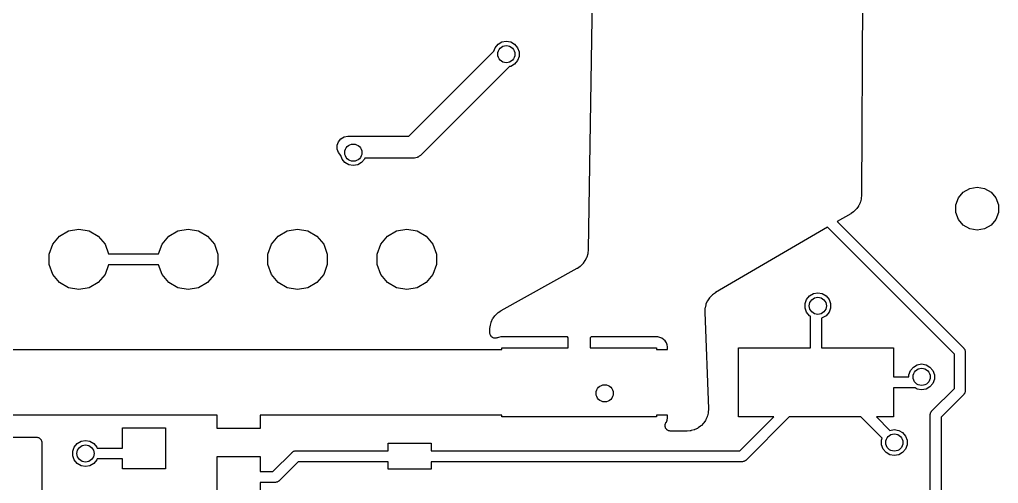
# Model space of a CAD drawing. Extents: x 10 to 287, y -200 to -10.
# Drawn here: x 97.02 to 119.77, y -128.2 to -117.43 of the extents above; entities that cross this region are included whole.
import ezdxf

# ---------------------------------------------------------------- set-up
doc = ezdxf.new("R2010")
doc.units = 0
doc.header["$MEASUREMENT"] = 0
doc.layers.add('BLACK', color=7, linetype='CONTINUOUS')

msp = doc.modelspace()

# ---------------------------------------------------------------- linework, layer by layer
at = {"layer": 'Black'}
for p, q in [((116.682, -97.5241), (116.587, -121.503)), ((110.241, -122.771), (110.345, -116.078)), ((108.07, -118.087), (108.138, -118.007)), ((108.138, -118.007), (108.228, -117.954)), ((108.228, -117.954), (108.331, -117.936)), ((108.331, -117.936), (108.434, -117.954)), ((108.434, -117.954), (108.524, -118.007)), ((108.524, -118.007), (108.592, -118.087)), ((106.067, -120.142), (108.041, -118.168)), ((108.041, -118.168), (108.07, -118.087)), ((108.592, -118.087), (108.627, -118.185)), ((108.627, -118.185), (108.627, -118.289)), ((108.524, -118.467), (108.434, -118.52)), ((108.592, -118.387), (108.524, -118.467)), ((108.627, -118.289), (108.592, -118.387)), ((108.402, -118.525), (106.352, -120.576)), ((108.434, -118.52), (108.402, -118.525)), ((104.398, -120.352), (104.428, -120.269)), ((104.428, -120.269), (104.485, -120.201)), ((104.485, -120.201), (104.561, -120.157)), ((104.561, -120.157), (104.648, -120.142)), ((104.648, -120.142), (106.067, -120.142)), ((104.398, -120.44), (104.398, -120.352)), ((104.428, -120.523), (104.398, -120.44)), ((104.484, -120.59), (104.428, -120.523)), ((104.514, -120.673), (104.484, -120.59)), ((104.582, -120.753), (104.514, -120.673)), ((104.672, -120.806), (104.582, -120.753)), ((104.968, -120.753), (104.878, -120.806)), ((105.036, -120.673), (104.968, -120.753)), ((105.044, -120.65), (105.036, -120.673)), ((106.172, -120.65), (105.044, -120.65)), ((106.183, -120.648), (106.172, -120.65)), ((106.194, -120.649), (106.183, -120.648)), ((106.226, -120.64), (106.194, -120.649)), ((106.259, -120.635), (106.226, -120.64)), ((106.269, -120.629), (106.259, -120.635)), ((106.279, -120.626), (106.269, -120.629)), ((106.307, -120.607), (106.279, -120.626)), ((106.335, -120.591), (106.307, -120.607)), ((106.342, -120.582), (106.335, -120.591)), ((106.352, -120.576), (106.342, -120.582)), ((104.775, -120.824), (104.672, -120.806)), ((104.878, -120.806), (104.775, -120.824)), ((118.838, -121.572), (118.95, -121.439)), ((118.95, -121.439), (119.101, -121.352)), ((119.101, -121.352), (119.272, -121.321)), ((119.272, -121.321), (119.444, -121.352)), ((119.444, -121.352), (119.595, -121.439)), ((119.595, -121.439), (119.707, -121.572)), ((116.552, -121.689), (116.525, -121.747)), ((116.555, -121.678), (116.552, -121.689)), ((116.56, -121.668), (116.555, -121.678)), ((116.576, -121.606), (116.56, -121.668)), ((116.577, -121.595), (116.576, -121.606)), ((116.58, -121.584), (116.577, -121.595)), ((116.587, -121.514), (116.58, -121.584)), ((116.587, -121.503), (116.586, -121.509)), ((116.586, -121.509), (116.587, -121.514)), ((118.778, -121.736), (118.838, -121.572)), ((119.707, -121.572), (119.767, -121.736)), ((116.4, -121.896), (116.343, -121.936)), ((116.408, -121.888), (116.4, -121.896)), ((116.417, -121.881), (116.408, -121.888)), ((116.463, -121.836), (116.417, -121.881)), ((116.469, -121.827), (116.463, -121.836)), ((116.477, -121.819), (116.469, -121.827)), ((116.514, -121.766), (116.477, -121.819)), ((116.518, -121.756), (116.514, -121.766)), ((116.525, -121.747), (116.518, -121.756)), ((118.778, -121.911), (118.778, -121.736)), ((118.838, -122.075), (118.778, -121.911)), ((119.767, -121.911), (119.707, -122.075)), ((119.767, -121.736), (119.767, -121.911)), ((116.334, -121.942), (116.023, -122.123)), ((116.023, -122.123), (118.96, -125.06)), ((116.338, -121.938), (116.334, -121.942)), ((116.343, -121.936), (116.338, -121.938)), ((118.95, -122.208), (118.838, -122.075)), ((119.707, -122.075), (119.595, -122.208)), ((97.9489, -122.462), (98.1598, -122.341)), ((98.1598, -122.341), (98.3996, -122.298)), ((98.3996, -122.298), (98.6394, -122.341)), ((98.6394, -122.341), (98.8503, -122.462)), ((100.489, -122.462), (100.7, -122.341)), ((100.7, -122.341), (100.94, -122.298)), ((100.94, -122.298), (101.179, -122.341)), ((101.179, -122.341), (101.39, -122.462)), ((103.029, -122.462), (103.24, -122.341)), ((103.24, -122.341), (103.48, -122.298)), ((103.48, -122.298), (103.719, -122.341)), ((103.719, -122.341), (103.93, -122.462)), ((105.569, -122.462), (105.78, -122.341)), ((105.78, -122.341), (106.02, -122.298)), ((106.02, -122.298), (106.259, -122.341)), ((106.259, -122.341), (106.47, -122.462)), ((115.796, -122.256), (113.194, -123.772)), ((118.743, -125.203), (115.796, -122.256)), ((119.101, -122.295), (118.95, -122.208)), ((119.272, -122.326), (119.101, -122.295)), ((119.444, -122.295), (119.272, -122.326)), ((119.595, -122.208), (119.444, -122.295)), ((97.7924, -122.649), (97.9489, -122.462)), ((98.8503, -122.462), (99.0068, -122.649)), ((100.332, -122.649), (100.489, -122.462)), ((101.39, -122.462), (101.547, -122.649)), ((102.872, -122.649), (103.029, -122.462)), ((103.93, -122.462), (104.087, -122.649)), ((105.412, -122.649), (105.569, -122.462)), ((106.47, -122.462), (106.627, -122.649)), ((97.7091, -122.878), (97.7924, -122.649)), ((99.0068, -122.649), (99.0882, -122.872)), ((100.251, -122.872), (100.332, -122.649)), ((101.547, -122.649), (101.63, -122.878)), ((102.789, -122.878), (102.872, -122.649)), ((104.087, -122.649), (104.17, -122.878)), ((105.329, -122.878), (105.412, -122.649)), ((106.627, -122.649), (106.71, -122.878)), ((110.232, -122.855), (110.24, -122.777)), ((110.24, -122.777), (110.241, -122.771)), ((97.7091, -123.121), (97.7091, -122.878)), ((99.0882, -122.872), (100.251, -122.872)), ((101.63, -122.878), (101.63, -123.121)), ((102.789, -123.121), (102.789, -122.878)), ((104.17, -122.878), (104.17, -123.121)), ((105.329, -123.121), (105.329, -122.878)), ((106.71, -122.878), (106.71, -123.121)), ((110.122, -123.089), (110.166, -123.028)), ((110.166, -123.028), (110.172, -123.018)), ((110.172, -123.018), (110.205, -122.95)), ((110.205, -122.95), (110.209, -122.939)), ((110.209, -122.939), (110.23, -122.866)), ((110.23, -122.866), (110.232, -122.855)), ((97.7924, -123.35), (97.7091, -123.121)), ((99.0882, -123.126), (99.0068, -123.35)), ((100.251, -123.126), (99.0882, -123.126)), ((100.332, -123.35), (100.251, -123.126)), ((101.63, -123.121), (101.547, -123.35)), ((102.872, -123.35), (102.789, -123.121)), ((104.17, -123.121), (104.087, -123.35)), ((105.412, -123.35), (105.329, -123.121)), ((106.71, -123.121), (106.627, -123.35)), ((108.212, -124.187), (109.981, -123.205)), ((109.981, -123.205), (109.986, -123.202)), ((109.986, -123.202), (110.051, -123.158)), ((110.051, -123.158), (110.06, -123.151)), ((110.06, -123.151), (110.114, -123.098)), ((110.114, -123.098), (110.122, -123.089)), ((97.9489, -123.537), (97.7924, -123.35)), ((99.0068, -123.35), (98.8503, -123.537)), ((100.489, -123.537), (100.332, -123.35)), ((101.547, -123.35), (101.39, -123.537)), ((103.029, -123.537), (102.872, -123.35)), ((104.087, -123.35), (103.93, -123.537)), ((105.569, -123.537), (105.412, -123.35)), ((106.627, -123.35), (106.47, -123.537)), ((98.1598, -123.658), (97.9489, -123.537)), ((98.3996, -123.701), (98.1598, -123.658)), ((98.6394, -123.658), (98.3996, -123.701)), ((98.8503, -123.537), (98.6394, -123.658)), ((100.7, -123.658), (100.489, -123.537)), ((100.94, -123.701), (100.7, -123.658)), ((101.179, -123.658), (100.94, -123.701)), ((101.39, -123.537), (101.179, -123.658)), ((103.24, -123.658), (103.029, -123.537)), ((103.48, -123.701), (103.24, -123.658)), ((103.719, -123.658), (103.48, -123.701)), ((103.93, -123.537), (103.719, -123.658)), ((105.78, -123.658), (105.569, -123.537)), ((106.02, -123.701), (105.78, -123.658)), ((106.259, -123.658), (106.02, -123.701)), ((106.47, -123.537), (106.259, -123.658)), ((113.002, -123.97), (112.971, -124.042)), ((113.008, -123.96), (113.002, -123.97)), ((113.052, -123.895), (113.008, -123.96)), ((113.059, -123.886), (113.052, -123.895)), ((113.114, -123.83), (113.059, -123.886)), ((113.123, -123.823), (113.114, -123.83)), ((113.189, -123.776), (113.123, -123.823)), ((113.194, -123.772), (113.189, -123.776)), ((115.274, -124.027), (115.309, -123.929)), ((115.309, -123.929), (115.377, -123.849)), ((115.377, -123.849), (115.467, -123.796)), ((115.467, -123.796), (115.57, -123.778)), ((115.57, -123.778), (115.673, -123.796)), ((115.673, -123.796), (115.763, -123.849)), ((115.763, -123.849), (115.831, -123.929)), ((115.831, -123.929), (115.866, -124.027)), ((108.143, -124.233), (108.203, -124.193)), ((108.203, -124.193), (108.208, -124.191)), ((108.208, -124.191), (108.212, -124.187)), ((112.948, -124.141), (112.943, -124.222)), ((112.949, -124.129), (112.948, -124.141)), ((112.967, -124.053), (112.949, -124.129)), ((112.971, -124.042), (112.967, -124.053)), ((115.274, -124.131), (115.274, -124.027)), ((115.309, -124.229), (115.274, -124.131)), ((115.866, -124.131), (115.831, -124.229)), ((115.866, -124.027), (115.866, -124.131)), ((107.986, -124.444), (108.014, -124.384)), ((108.014, -124.384), (108.021, -124.375)), ((108.021, -124.375), (108.026, -124.364)), ((108.026, -124.364), (108.064, -124.311)), ((108.064, -124.311), (108.072, -124.303)), ((108.072, -124.303), (108.079, -124.294)), ((108.079, -124.294), (108.126, -124.248)), ((108.126, -124.248), (108.135, -124.241)), ((108.135, -124.241), (108.143, -124.233)), ((112.943, -124.222), (112.943, -124.228)), ((112.943, -124.228), (113.027, -126.468)), ((115.377, -124.309), (115.309, -124.229)), ((115.4, -124.323), (115.377, -124.309)), ((115.4, -125.057), (115.4, -124.323)), ((115.673, -124.362), (115.654, -124.365)), ((115.654, -124.365), (115.654, -125.057)), ((115.763, -124.309), (115.673, -124.362)), ((115.831, -124.229), (115.763, -124.309)), ((107.95, -124.622), (107.957, -124.55)), ((107.951, -124.627), (107.95, -124.622)), ((107.95, -124.633), (107.951, -124.627)), ((107.95, -124.706), (107.95, -124.633)), ((107.957, -124.55), (107.96, -124.54)), ((107.96, -124.54), (107.961, -124.528)), ((107.961, -124.528), (107.978, -124.465)), ((107.978, -124.465), (107.983, -124.454)), ((107.983, -124.454), (107.986, -124.444)), ((107.952, -124.72), (107.95, -124.706)), ((107.953, -124.734), (107.952, -124.72)), ((107.956, -124.741), (107.953, -124.734)), ((107.958, -124.749), (107.956, -124.741)), ((107.965, -124.761), (107.958, -124.749)), ((107.97, -124.774), (107.965, -124.761)), ((107.976, -124.78), (107.97, -124.774)), ((107.98, -124.788), (107.976, -124.78)), ((107.99, -124.797), (107.98, -124.788)), ((108, -124.807), (107.99, -124.797)), ((108.007, -124.811), (108, -124.807)), ((108.013, -124.816), (108.007, -124.811)), ((108.027, -124.821), (108.013, -124.816)), ((108.039, -124.827), (108.027, -124.821)), ((108.047, -124.828), (108.039, -124.827)), ((108.055, -124.831), (108.047, -124.828)), ((108.069, -124.831), (108.055, -124.831)), ((108.083, -124.833), (108.069, -124.831)), ((108.091, -124.831), (108.083, -124.833)), ((108.099, -124.831), (108.091, -124.831)), ((108.112, -124.826), (108.099, -124.831)), ((108.126, -124.823), (108.112, -124.826)), ((108.151, -124.813), (108.126, -124.823)), ((108.201, -124.803), (108.151, -124.813)), ((109.75, -124.803), (108.201, -124.803)), ((109.771, -124.824), (109.75, -124.803)), ((109.771, -125.057), (109.771, -124.824)), ((110.3, -124.803), (110.279, -124.824)), ((110.279, -124.824), (110.279, -125.057)), ((111.85, -124.803), (110.3, -124.803)), ((111.899, -124.813), (111.85, -124.803)), ((111.945, -124.832), (111.899, -124.813)), ((111.987, -124.86), (111.945, -124.832)), ((112.022, -124.895), (111.987, -124.86)), ((85.363, -125.095), (101.347, -125.095)), ((101.347, -125.095), (102.997, -125.095)), ((102.997, -125.095), (108.226, -125.095)), ((108.226, -125.095), (108.226, -125.057)), ((108.226, -125.057), (109.771, -125.057)), ((110.279, -125.057), (111.825, -125.057)), ((111.825, -125.057), (111.825, -125.095)), ((111.825, -125.095), (112.079, -125.095)), ((112.05, -124.937), (112.022, -124.895)), ((112.069, -124.983), (112.05, -124.937)), ((112.079, -125.032), (112.069, -124.983)), ((112.079, -125.095), (112.079, -125.032)), ((113.727, -126.657), (113.727, -125.057)), ((113.727, -125.057), (115.4, -125.057)), ((115.654, -125.057), (117.326, -125.057)), ((117.326, -125.057), (117.326, -125.73)), ((118.96, -125.06), (118.963, -125.065)), ((118.963, -125.065), (118.967, -125.068)), ((118.967, -125.068), (118.976, -125.083)), ((118.976, -125.083), (118.985, -125.096)), ((118.985, -125.096), (118.987, -125.102)), ((118.987, -125.102), (118.989, -125.107)), ((118.989, -125.107), (118.992, -125.123)), ((118.743, -125.997), (118.743, -125.203)), ((118.992, -125.123), (118.997, -125.139)), ((118.997, -125.139), (118.996, -125.144)), ((118.996, -125.144), (118.997, -125.15)), ((118.997, -125.15), (118.997, -126.05)), ((117.722, -125.58), (117.79, -125.5)), ((117.79, -125.5), (117.88, -125.447)), ((117.88, -125.447), (117.983, -125.429)), ((117.983, -125.429), (118.086, -125.447)), ((118.086, -125.447), (118.176, -125.5)), ((118.176, -125.5), (118.244, -125.58)), ((117.326, -125.73), (117.687, -125.73)), ((117.687, -125.678), (117.722, -125.58)), ((117.687, -125.73), (117.687, -125.678)), ((118.244, -125.58), (118.279, -125.678)), ((118.279, -125.782), (118.244, -125.88)), ((118.279, -125.678), (118.279, -125.782)), ((117.83, -125.984), (117.326, -125.984)), ((117.326, -125.984), (117.326, -126.657)), ((117.88, -126.013), (117.83, -125.984)), ((117.983, -126.031), (117.88, -126.013)), ((118.086, -126.013), (117.983, -126.031)), ((118.176, -125.96), (118.086, -126.013)), ((118.244, -125.88), (118.176, -125.96)), ((118.22, -126.52), (118.743, -125.997)), ((118.96, -126.14), (118.437, -126.663)), ((118.963, -126.135), (118.96, -126.14)), ((118.967, -126.132), (118.963, -126.135)), ((118.976, -126.117), (118.967, -126.132)), ((118.985, -126.104), (118.976, -126.117)), ((118.987, -126.098), (118.985, -126.104)), ((118.989, -126.093), (118.987, -126.098)), ((118.992, -126.077), (118.989, -126.093)), ((118.997, -126.061), (118.992, -126.077)), ((118.997, -126.05), (118.996, -126.056)), ((118.996, -126.056), (118.997, -126.061)), ((113.027, -126.468), (113.026, -126.473)), ((101.347, -126.619), (85.4686, -126.619)), ((101.608, -126.619), (101.347, -126.619)), ((101.608, -126.929), (101.608, -126.619)), ((102.997, -126.619), (102.608, -126.619)), ((102.608, -126.619), (102.608, -126.929)), ((108.226, -126.619), (102.997, -126.619)), ((108.226, -126.657), (108.226, -126.619)), ((111.825, -126.657), (108.226, -126.657)), ((112.079, -126.619), (111.825, -126.619)), ((111.825, -126.619), (111.825, -126.657)), ((112.069, -126.731), (112.079, -126.682)), ((112.079, -126.682), (112.079, -126.619)), ((112.997, -126.659), (112.971, -126.719)), ((113, -126.648), (112.997, -126.659)), ((113.004, -126.637), (113, -126.648)), ((113.02, -126.573), (113.004, -126.637)), ((113.023, -126.551), (113.02, -126.562)), ((113.02, -126.562), (113.02, -126.573)), ((113.027, -126.479), (113.023, -126.551)), ((113.026, -126.473), (113.027, -126.479)), ((114.547, -126.657), (113.727, -126.657)), ((113.76, -127.444), (114.547, -126.657)), ((114.906, -126.657), (113.902, -127.661)), ((116.571, -126.657), (114.906, -126.657)), ((117.069, -127.155), (116.571, -126.657)), ((117.326, -126.657), (116.931, -126.657)), ((116.931, -126.657), (117.245, -126.971)), ((118.183, -126.599), (118.188, -126.583)), ((118.184, -126.604), (118.183, -126.599)), ((118.183, -126.61), (118.184, -126.604)), ((118.183, -133.945), (118.183, -126.61)), ((118.188, -126.583), (118.191, -126.567)), ((118.191, -126.567), (118.193, -126.562)), ((118.193, -126.562), (118.195, -126.556)), ((118.195, -126.556), (118.204, -126.543)), ((118.204, -126.543), (118.213, -126.528)), ((118.213, -126.528), (118.217, -126.525)), ((118.217, -126.525), (118.22, -126.52)), ((118.437, -126.663), (118.437, -133.945)), ((99.4096, -127.381), (99.4096, -126.915)), ((99.4096, -126.915), (100.41, -126.915)), ((100.41, -126.915), (100.41, -127.865)), ((112.02, -126.876), (112.021, -126.858)), ((112.021, -126.88), (112.02, -126.876)), ((112.021, -126.84), (112.022, -126.836)), ((112.021, -126.858), (112.021, -126.84)), ((112.021, -126.884), (112.021, -126.88)), ((112.027, -126.901), (112.021, -126.884)), ((112.022, -126.836), (112.023, -126.832)), ((112.023, -126.832), (112.03, -126.815)), ((112.032, -126.918), (112.027, -126.901)), ((112.03, -126.815), (112.036, -126.798)), ((112.035, -126.922), (112.032, -126.918)), ((112.036, -126.925), (112.035, -126.922)), ((112.036, -126.798), (112.039, -126.795)), ((112.048, -126.939), (112.036, -126.925)), ((112.039, -126.795), (112.04, -126.791)), ((112.04, -126.791), (112.05, -126.777)), ((112.05, -126.777), (112.069, -126.731)), ((112.774, -126.924), (112.714, -126.953)), ((112.783, -126.918), (112.774, -126.924)), ((112.793, -126.913), (112.783, -126.918)), ((112.847, -126.874), (112.793, -126.913)), ((112.855, -126.866), (112.847, -126.874)), ((112.864, -126.859), (112.855, -126.866)), ((112.909, -126.812), (112.864, -126.859)), ((112.916, -126.802), (112.909, -126.812)), ((112.924, -126.794), (112.916, -126.802)), ((112.96, -126.739), (112.924, -126.794)), ((112.965, -126.729), (112.96, -126.739)), ((112.971, -126.719), (112.965, -126.729)), ((86.487, -127.127), (97.409, -127.127)), ((97.409, -127.127), (97.4199, -127.129)), ((97.4199, -127.129), (97.4311, -127.129)), ((97.4311, -127.129), (97.4415, -127.133)), ((97.4415, -127.133), (97.4524, -127.135)), ((97.4524, -127.135), (97.4621, -127.14)), ((97.4621, -127.14), (97.4725, -127.144)), ((97.4725, -127.144), (97.481, -127.151)), ((97.481, -127.151), (97.4906, -127.157)), ((102.608, -126.929), (101.608, -126.929)), ((112.058, -126.954), (112.048, -126.939)), ((112.062, -126.956), (112.058, -126.954)), ((112.064, -126.959), (112.062, -126.956)), ((112.08, -126.968), (112.064, -126.959)), ((112.095, -126.978), (112.08, -126.968)), ((112.099, -126.979), (112.095, -126.978)), ((112.103, -126.981), (112.099, -126.979)), ((112.12, -126.984), (112.103, -126.981)), ((112.138, -126.989), (112.12, -126.984)), ((112.142, -126.988), (112.138, -126.989)), ((112.146, -126.989), (112.142, -126.988)), ((112.524, -126.989), (112.146, -126.989)), ((112.53, -126.988), (112.524, -126.989)), ((112.536, -126.988), (112.53, -126.988)), ((112.607, -126.982), (112.536, -126.988)), ((112.618, -126.979), (112.607, -126.982)), ((112.629, -126.978), (112.618, -126.979)), ((112.693, -126.961), (112.629, -126.978)), ((112.703, -126.956), (112.693, -126.961)), ((112.714, -126.953), (112.703, -126.956)), ((117.245, -126.971), (117.348, -126.953)), ((117.245, -126.971), (117.245, -126.971)), ((117.348, -126.953), (117.451, -126.971)), ((117.451, -126.971), (117.541, -127.024)), ((117.541, -127.024), (117.609, -127.104)), ((117.609, -127.104), (117.644, -127.202)), ((97.4906, -127.157), (97.4978, -127.165)), ((97.4978, -127.165), (97.5063, -127.172)), ((97.5063, -127.172), (97.5118, -127.182)), ((97.5118, -127.182), (97.519, -127.191)), ((97.519, -127.191), (97.5228, -127.201)), ((97.5228, -127.201), (97.5283, -127.211)), ((97.5283, -127.211), (97.5303, -127.222)), ((97.5303, -127.222), (97.5341, -127.232)), ((97.5341, -127.232), (97.5341, -127.243)), ((97.5341, -127.243), (97.536, -127.254)), ((97.536, -127.254), (97.536, -134.734)), ((98.2557, -127.456), (98.2914, -127.358)), ((98.2914, -127.358), (98.3586, -127.278)), ((98.3586, -127.278), (98.4491, -127.225)), ((98.4491, -127.225), (98.552, -127.207)), ((98.552, -127.207), (98.6549, -127.225)), ((98.6549, -127.225), (98.7454, -127.278)), ((98.7454, -127.278), (98.8126, -127.358)), ((98.8126, -127.358), (98.8211, -127.381)), ((98.8211, -127.381), (99.4096, -127.381)), ((105.585, -127.444), (105.585, -127.272)), ((105.585, -127.272), (106.586, -127.272)), ((106.586, -127.272), (106.586, -127.444)), ((117.052, -127.202), (117.069, -127.155)), ((117.052, -127.306), (117.052, -127.202)), ((117.087, -127.404), (117.052, -127.306)), ((117.644, -127.306), (117.609, -127.404)), ((117.644, -127.202), (117.644, -127.306)), ((98.2557, -127.56), (98.2557, -127.456)), ((98.2914, -127.658), (98.2557, -127.56)), ((101.608, -128.375), (101.608, -127.579)), ((101.608, -127.579), (102.608, -127.579)), ((102.608, -127.579), (102.608, -127.927)), ((102.906, -127.927), (103.352, -127.482)), ((103.352, -127.482), (103.356, -127.478)), ((103.356, -127.478), (103.36, -127.474)), ((103.36, -127.474), (103.374, -127.466)), ((103.374, -127.466), (103.388, -127.456)), ((103.388, -127.456), (103.393, -127.455)), ((103.393, -127.455), (103.398, -127.452)), ((103.398, -127.452), (103.414, -127.449)), ((103.414, -127.449), (103.43, -127.445)), ((103.43, -127.445), (103.436, -127.445)), ((103.436, -127.445), (103.441, -127.444)), ((103.441, -127.444), (105.585, -127.444)), ((106.586, -127.444), (113.76, -127.444)), ((117.155, -127.484), (117.087, -127.404)), ((117.245, -127.537), (117.155, -127.484)), ((117.348, -127.555), (117.245, -127.537)), ((117.451, -127.537), (117.348, -127.555)), ((117.541, -127.484), (117.451, -127.537)), ((117.609, -127.404), (117.541, -127.484)), ((98.3586, -127.738), (98.2914, -127.658)), ((98.4491, -127.791), (98.3586, -127.738)), ((98.552, -127.809), (98.4491, -127.791)), ((98.6549, -127.791), (98.552, -127.809)), ((98.7454, -127.738), (98.6549, -127.791)), ((98.8126, -127.658), (98.7454, -127.738)), ((98.8211, -127.635), (98.8126, -127.658)), ((99.4096, -127.635), (98.8211, -127.635)), ((99.4096, -127.865), (99.4096, -127.635)), ((103.494, -127.698), (103.049, -128.144)), ((105.585, -127.698), (103.494, -127.698)), ((105.585, -127.871), (105.585, -127.698)), ((113.812, -127.698), (106.586, -127.698)), ((106.586, -127.698), (106.586, -127.871)), ((113.818, -127.698), (113.812, -127.698)), ((113.823, -127.698), (113.818, -127.698)), ((113.839, -127.694), (113.823, -127.698)), ((113.856, -127.691), (113.839, -127.694)), ((113.861, -127.688), (113.856, -127.691)), ((113.866, -127.687), (113.861, -127.688)), ((113.88, -127.677), (113.866, -127.687)), ((113.894, -127.669), (113.88, -127.677)), ((113.898, -127.665), (113.894, -127.669)), ((113.902, -127.661), (113.898, -127.665)), ((100.41, -127.865), (99.4096, -127.865)), ((102.608, -127.927), (102.906, -127.927)), ((106.586, -127.871), (105.585, -127.871)), ((102.959, -128.181), (102.608, -128.181)), ((102.608, -128.181), (102.608, -128.529)), ((102.964, -128.18), (102.959, -128.181)), ((102.97, -128.181), (102.964, -128.18)), ((102.986, -128.176), (102.97, -128.181)), ((103.002, -128.173), (102.986, -128.176)), ((103.007, -128.171), (103.002, -128.173)), ((103.013, -128.169), (103.007, -128.171)), ((103.026, -128.16), (103.013, -128.169)), ((103.041, -128.151), (103.026, -128.16)), ((103.044, -128.147), (103.041, -128.151)), ((103.049, -128.144), (103.044, -128.147))]:
    msp.add_line(p, q, dxfattribs=at)
for centre in [(108.331, -118.237), (104.775, -120.523), (115.57, -124.079), (117.983, -125.73), (110.617, -126.111), (117.348, -127.254), (98.552, -127.508)]:
    msp.add_circle(centre, 0.1994, dxfattribs=at)

doc.saveas('drawing.dxf')
